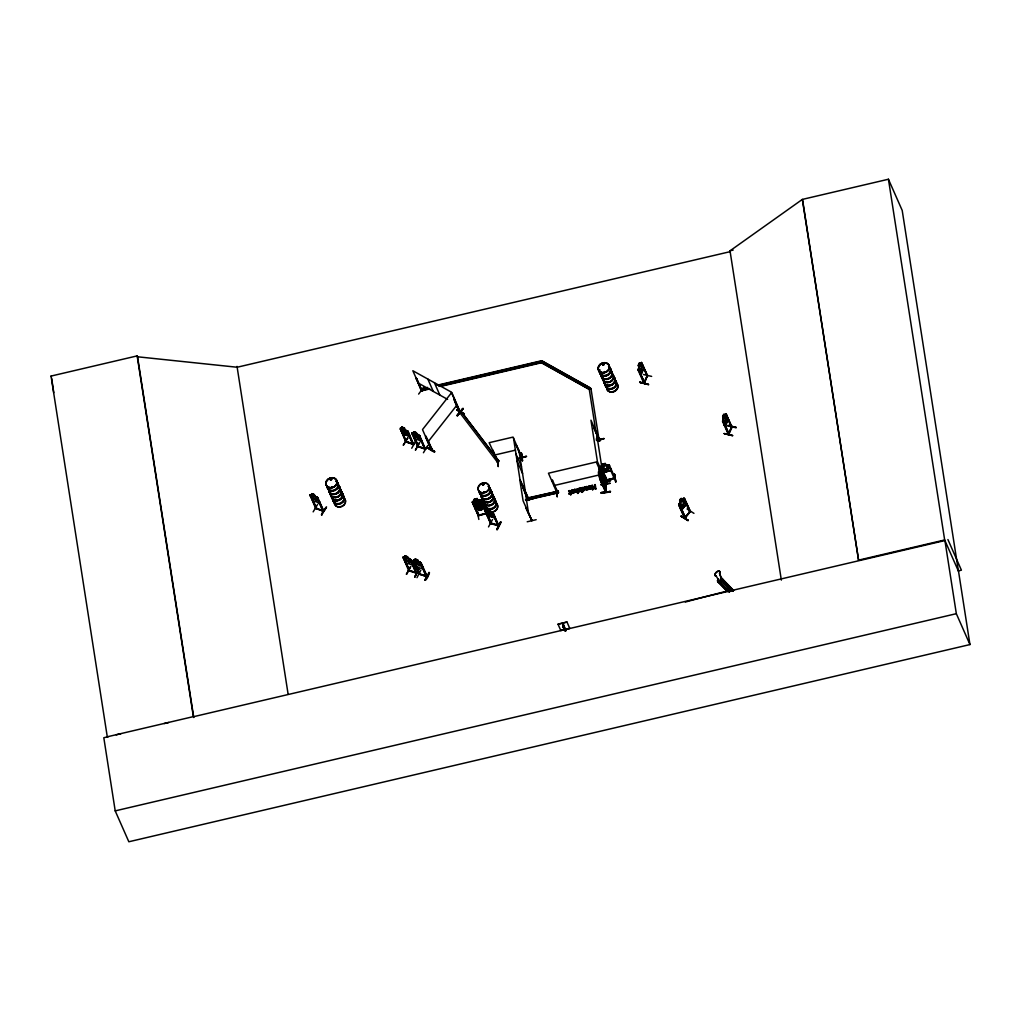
<?xml version="1.0" encoding="UTF-8"?>
<svg xmlns="http://www.w3.org/2000/svg" width="1021" height="1021" viewBox="0 0 1021 1021"><rect width="100%" height="100%" fill="white"/><g stroke="black" fill="none" stroke-linecap="round" stroke-linejoin="round"><path stroke-width="1.5" d="M427.403 447.492L434.627 451.41M681.122 516.307L688.294 520.391L681.096 516.345M688.218 520.416L681.058 516.039L687.975 520.736M578.294 489.531L578.435 488.702A1.404 1.174 -23.8 0 1 579.098 488.28L580.643 488.166C579.047 489.301 579.213 489.008 580.796 491.216C576.099 493.309 584.114 489.531 578.83 489.404M521.705 457.523L522.369 458.595L513.053 437.09L489.148 442.693L498.401 462.717M522.229 458.263L522.305 457.765M528.763 499.052L528.253 498.452M528.725 499.065L519.931 479.296L513.486 437.945M599.774 439.974L599.48 440.868L599.187 439.566L603.947 438.481L599.391 440.013M605.606 480.98L605.517 480.215M605.989 480.891L597.4 461.505L590.955 420.167L599.901 440.702L599.327 440.204M571.173 491.075L571.9 493.13A1.455 1.212 -23.8 0 0 572.781 493.347L573.457 493.181A1.468 1.225 -23.8 0 0 574.21 492.594L574.351 491.037M610.022 483.431L600.897 484.579M590.776 487.54L589.194 488.549M591.35 486.94C590.457 483.712 586.08 488.332 589.742 486.532C592.052 486.43 590.189 490.45 589.002 488.332M578.18 489.263C581.868 490.539 577.312 492.186 580.336 490.399M731.84 426.472L728.42 434.55L722.485 421.265L725.255 413.964L725.842 413.696L731.712 426.931L728.152 434.116M647.288 375.779L641.392 362.455L638.01 370.087L639.057 366.998M319.331 502.906L319.509 501.643M319.599 501.681L319.42 502.983L313.281 500.788L311.724 498.95M421.29 440.97L419.771 435.661L411.884 432.93L412.675 432.7M421.482 439.706L421.379 441.046L415.241 438.851L413.735 436.937M599.608 476.233L600.859 479.079L599.518 473.808L599.697 478.9L605.657 492.173L605.364 484.248M605.555 484.605L605.479 483.75M605.849 491.586L598.804 474.038M409.523 436.324L409.702 435.048M404.763 561.244L406.384 563.018L412.586 565.06L412.688 563.694M412.586 565.06L410.991 559.648L408.094 558.257L407.417 556.726L404.724 555.96L407.417 556.726M422.936 566.987C423.332 570.637 415.93 566.387 415.011 564.536M494.394 517.647L494.598 516.332M486.621 513.984L488.204 515.771L494.483 517.711L494.687 516.371M528.112 499.601L528.738 500.341L528.112 499.563M531.584 519.817L531.852 520.697L526.032 508.024L531.89 520.327M473.489 504.923C473.31 502.115 473.17 502.536 473.591 504.897M482.856 504.017L482.614 505.752L475.722 507.501L474.038 506.161L475.76 507.348M605.925 464.976L607.623 465.129L608.873 467.963L607.942 469.545L605.198 470.209L603.194 469.354L601.943 466.52L603.181 465.653L601.165 466.087L609.18 464.734L615.14 478.326L606.219 480.508L600.361 466.878L601.229 466.125L600.488 466.954L602.275 471.013L603.858 472.315L610.749 470.63L610.979 468.805M521.833 457.319L522.28 457.829M421.431 390.954L416.147 378.242L422.324 390.992L421.252 390.469M723.366 418.202L723.034 419.988L724.285 422.822L725.369 422.758L726.416 417.883L725.165 415.049L724.387 415.815L723.736 414.169L722.626 416.721L723.391 418.253L722.728 416.734M638.967 366.973L638.623 368.76L639.873 371.593L640.971 371.529L642.056 366.667L640.805 363.833L640.116 364.484M605.542 484.516L605.172 483.801L605.325 484.413M728.203 434.065L729.083 433.861L728.739 434.691L723.276 421.494L723.264 422.26M731.355 427.531L732.083 426.944M431.13 449.023L431.666 448.423M430.951 449.38L431.628 448.359M459.769 412.778L460.318 411.871M643.792 382.773L644.315 383.449L638.865 370.253L644.634 382.607L643.766 382.939L644.455 382.339M646.778 375.983L647.046 375.32M638.061 370.023L643.97 383.398L647.531 375.281L644.366 383.322M647.671 375.817L641.915 363.361L647.429 376.417M573.751 491.714L572.181 492.467M571.888 491.369L572.577 490.233L573.7 490.948M685.231 517.264L684.415 517.813L690.477 511.547L684.708 499.078L684.198 499.703L689.839 512.274L690.209 511.164M724.208 433.466L732.682 435.686L724.285 433.695M732.606 435.457L724.285 433.657M648.246 384.445C622.146 377.655 666.496 389.384 639.81 382.148M729.045 433.951L723.57 421.558M531.89 520.595L523.084 500.788L519.868 480.112L528.776 500.264M497.674 462.117L498.376 462.794L492.467 450.21L498.018 462.896M497.865 462.577L497.954 462.513M521.808 456.885L521.616 456.502M521.846 457.255L521.221 456.604M330.217 479.117L330.472 480.023M330.434 479.079L331.072 479.819M331.327 479.691L331.493 478.926M331.812 479.551L330.995 478.721M332.106 487.349L332.578 486.685L331.889 487.387M331.697 487.119L332.093 486.813M482.308 484.375L483.609 484.273M483.686 484.273L483.469 484.771M484.196 491.803L484.579 492.02M484.401 492.045L484.184 491.918M484.784 492.186L484.145 491.688L484.822 492.071M602.773 364.357L602.607 364.905M604.113 364.548L603.296 363.718M604.19 371.772C605.045 373.303 604.049 370.865 604.942 371.784M727.386 588.747L727.718 587.981M729.313 588.977L729.262 588.16M574.338 491.752L574.096 492.339A1.468 1.225 -23.8 0 1 573.343 492.926L572.666 493.092M477.356 511.674L478.836 519.434M606.704 484.184L605.402 476.22M679.769 500.635L680.433 502.153L678.748 504.987L684.619 518.272L690.26 511.049M679.207 503.672L678.671 504.936M591.312 487.744L590.278 488.957L588.658 488.817L588.249 487.719L590.712 487.145M605.657 480.853L605.989 480.023L615.101 478.058M478.007 515.299L479.155 515.465L473.565 502.868M598.727 469.443L599.531 469.252L598.727 469.443L604.253 481.695M601.599 467.631L600.833 468.09L601.599 467.631L607.01 480.355L613.966 477.968M680.356 502.115L679.667 503.749L680.918 506.595L682.373 506.671L684.083 504.565L684.466 502.217L683.215 499.371L682.066 499.996M731.393 427.595L726.263 414.577L732.057 427.097L728.713 434.614L728.56 433.312M731.547 426.395L731.674 427.786L726.556 414.641M725.28 425.936L727.82 420.065L725.842 413.696M727.858 425.463L736.281 427.442L727.884 425.451M639.363 362.94L638.227 365.492L638.993 367.037L638.291 365.454L639.452 362.966L640.103 364.625L641.494 362.481M638.84 371.031L639.146 370.329M642.209 363.425L641.609 364.05M639.899 374.197L640.958 374.835L643.46 368.849M640.869 374.809L643.6 368.849L643.281 366.552M644.2 382.211L647.288 375.69M571.939 491.139L573.113 490.476L573.84 491.446M578.333 489.327L578.55 488.957A1.404 1.174 -23.8 0 1 579.213 488.536L580.643 488.166M431.015 449.304L431.806 448.742L426.051 436.324L425.566 436.95L431.207 449.521L422.503 429.586L451.754 392.421L460.254 412.139M459.565 412.331L459.348 411.54M727.386 591.529L717.661 581.728L717.508 580.515L725.944 588.785M717.763 581.664L718.605 580.847M485.919 511.368L485.307 510.883L491.446 523.747L490.476 522.752M492.441 513.333L493.309 513.295L492.441 513.333L498.031 525.419M492.543 519.523L488.51 526.913M491.203 523.326L491.369 523.722M497.827 524.973L498.656 525.215M496.729 529.376L500.66 521.744L496.844 529.631M427.327 447.262C441.723 454.792 431.5 452.137 427.352 447.211M434.384 451.78L427.174 447.798M498.72 525.534L492.888 512.3L485.524 509.658L487.259 510.181L486.634 508.586L487.374 510.27M489.263 509.492L486.583 508.662M492.888 512.3L489.978 510.934L489.238 509.428L492.722 514.712L491.918 515.516L489.429 514.737L486.302 510.27L487.413 510.181M494.483 517.711L488.255 515.694M408.63 569.999L409.536 570.292L403.014 557.083L405.439 557.402M403.716 556.841L409.906 558.832M410.901 559.636L416.798 573.317L408.694 570.752L403.461 558.117L409.727 570.739L408.694 570.713M408.847 569.973L409.549 571.033L404.201 558.359M408.642 570.356L416.925 573.011L415.892 573.023L410.672 560.44L416.747 573.355L415.7 572.628M419.261 573.751L413.25 560.376L413.952 560.133C417.576 562.354 412.714 556.841 417.653 560.031L421.06 565.34L420.269 566.132L415.93 563.681L414.679 560.848L415.777 560.771M406.294 574.223L410.684 566.719M410.608 566.527L406.664 574.312M413.211 560.452L413.952 560.133M419.159 573.764L413.709 561.41L419.976 574.032L418.929 574.057L427.033 576.61L420.907 563.732L421.494 564.23M419.835 574.3L414.437 561.652M427.123 576.252L421.15 562.928L418.329 561.55L417.653 560.031M413.901 560.223L420.142 562.124M421.175 563.03L420.129 562.163M414.807 576.763L418.814 569.144L414.947 576.993M414.845 576.98L418.763 569.131M416.989 577.669L420.92 570.012M419.414 573.866L419.057 573.304M419.822 573.713L418.955 573.253M425.987 575.997L426.625 576.189M420.907 563.732L426.229 576.38L426.829 576.163M428.999 572.424C429.394 578.09 419.797 586.998 429.062 572.462M685.397 517.813L685.346 517.315M689.839 512.274L689.366 511.61L690.209 511.368M684.785 517.928L679.22 505.842L679.731 505.216L685.487 517.647L684.925 518.336L690.451 511.508M571.377 491.024L571.53 490.744A1.455 1.212 -23.8 0 1 572.283 490.157L574.376 490.948M400.806 428.054L407.953 431.092L409.651 436.324L403.435 434.257L401.917 432.355M402.504 428.641L401.827 427.123L404.456 428.041L407.749 435.661M404.456 428.041L401.789 427.212M405.133 429.56L407.851 433.376L407.073 434.142L402.772 431.615L401.521 428.782L402.619 428.731M407.953 431.092L413.684 444.658L407.621 431.73L408.196 432.24M413.607 444.658L405.822 441.851L400.526 429.228L406.511 442.17M405.579 441.468L413.594 443.88L406.435 442.106L401.24 429.484M407.851 437.843L403.244 445.296L407.813 437.856M412.637 443.867L413.671 443.918L412.867 443.561M412.918 444.339L407.621 431.73M411.731 448.245L415.955 440.689M312.337 495.185L309.912 494.866L310.703 494.649M318.067 498.886L317.493 498.363L323.593 511.266L315.68 508.509L310.41 495.823L316.663 508.471L315.629 508.458M312.4 495.351L311.673 493.666L314.277 494.598L317.671 499.958L316.893 500.698L312.617 498.146L311.673 493.666M315.668 507.667L316.472 508.764L311.137 496.091M314.277 494.598L311.622 493.743M310.601 494.662L317.799 497.597L323.746 511.011L315.438 508.011M317.799 497.597L316.689 496.844M313.141 511.866L317.697 504.272M317.493 498.363L323.478 511.304L322.713 510.998L323.593 510.908M322.942 510.653L323.746 511.011M321.475 514.673C333.497 497.559 319.969 513.908 321.96 515.043M321.526 514.89L326.261 507.552M417.717 446.611L412.229 434.155L413.097 434.155L418.636 446.534L417.602 446.522L425.476 449.304L419.452 436.426L420.027 436.95M414.309 433.249L413.633 431.73L416.249 432.662L418.38 435.176L419.631 438.022L418.865 438.762L414.59 436.209L413.326 433.363L414.411 433.325M417.551 445.769L418.431 446.828L413.097 434.155M416.249 432.662L413.594 431.806M416.134 432.764L416.81 434.282L418.699 434.831M419.72 435.75L425.349 449.355M415.432 450.031L419.708 442.335L415.521 450.095M418.278 446.343L417.742 445.781M418.342 446.471L424.685 448.436M424.532 448.691L425.706 449.074L417.398 446.075M425.476 449.304L419.452 436.426M425.425 448.589L424.762 449.087L419.312 436.694M423.434 452.737L427.812 445.411M330.191 479.155L330.881 478.607M602.747 363.935L602.773 365.033L604.036 364.484M727.45 588.517L728.713 587.751L728.994 589.372M485.868 512.989L486.66 512.695M485.958 512.963L486.315 513.729L480.751 501.324L481.516 500.852L480.751 501.324M552.54 480.266L551.774 480.725L552.54 480.266L558.002 492.926L557.121 493.105L548.456 473.221L596.264 462.003L605.121 481.848L604.853 481.095L603.985 481.772M605.951 479.755L606.908 479.487L607.074 480.291M731.521 426.472L731.176 427.263L731.751 426.842M736.103 427.761L727.692 425.885M643.396 374.503L651.653 376.404M605.389 485.039L599.518 471.102C595.958 471.702 603.181 486.06 601.497 482.895M460.165 412.19L451.193 392.038L412.841 370.738L421.928 391.222L416.798 378.6M423.996 386.921L418.623 394.093M426.306 436.452L425.566 436.95M454.575 400.551L454.804 399.785L454.319 400.423L460.152 412.88L459.565 412.522M458.914 411.348L459.756 411.425M457.114 415.305C474.842 393.94 445.424 430.288 462.743 408.591M457.217 415.573L463.062 408.796M463.011 408.745L457.612 415.777M464.121 413.99L456.719 409.906L464.364 413.722M427.952 441.94L457.204 404.775M438.826 386.397L541.27 362.378L542.33 361.026L590.457 388.057L589.398 389.409L541.436 362.761L541.028 360.872L437.039 385.249M440.549 386.423L541.436 362.761L542.33 361.026M596.06 432.878L589.219 389.014L590.291 387.661M578.907 489.289L580.809 489.008M680.356 502.179L679.603 500.622C681.734 495.159 681.607 502.562 683.355 498.325L684.261 498.197L690.413 511.61M679.68 500.66L681.518 498.401M679.169 503.647L683.445 498.376M684.951 499.218L684.198 499.703M686.163 504.489L681.773 509.76L686.163 504.489L686.061 502.268M693.948 513.359L687.069 508.981M431.373 448.704L427.799 440.293M585.48 487.183C587.611 484.796 588.862 489.085 585.748 488.868M330.485 479.934L331.723 478.938M483.763 484.733L482.627 485.001M729.134 589.053L728.203 589.513M473.106 501.324L472.251 502.166L478.364 515.745L472.34 502.077M472.366 502.153L475.071 500.903L474.382 499.307M728.764 433.759L723.276 421.494M644.315 382.62L638.865 370.253M721.222 578.869L733.014 590.917L721.094 577.669L733.55 590.47L721.094 577.669M719.256 581.447L721.643 579.545L719.511 573.202A3.089 1.608 -44.3 0 0 718.542 571.007A3.089 1.608 -44.3 0 0 715.172 573.7A3.089 1.608 -44.3 0 0 716.129 575.882L719.371 581.562L721.758 579.66L719.626 573.317A3.089 1.608 -44.3 0 0 718.656 571.135A3.089 1.608 -44.3 0 0 715.287 573.815A3.089 1.608 -44.3 0 0 716.244 575.997L716.129 575.882M729.9 591.376L732.287 589.487L729.964 591.542M528.508 498.784L528.368 497.929L528.674 498.516M419.593 573.879L426.127 575.742M475.059 500.826L473.808 501.707L475.059 504.54L477.062 505.382L479.806 504.693L480.738 503.098L479.474 500.264L477.879 500.137M137.541 356.788L193.773 717.521L193.377 716.614L107.282 736.805L51.05 376.073L137.146 355.895L137.541 356.788L237.153 367.241L730.13 251.664L730.015 250.821L802.34 199.414L888.436 179.237L902.207 210.441L958.438 571.173M460.994 411.297L459.501 412.28L497.355 462.079L498.848 461.084L460.994 411.297L498.848 461.084M498.682 460.701L497.355 462.079M602.977 364.025L603.628 363.604M603.781 364.816L602.964 364.995M482.601 483.877L483.252 483.648M587.726 488.88L585.965 489.327L584.829 486.991C583.31 491.969 592.435 489.046 585.224 489.353M587.866 489.136L586.182 489.633L585.684 488.459C588.16 487.961 586.641 486.775 585.544 487.604C587.011 485.715 588.185 488.88 585.799 488.714M490.68 523.211L484.86 509.811L485.626 509.632M480.7 501.056L490.539 523.518L498.72 525.943L492.811 512.287M459.578 411.705L456.591 406.052M556.317 488.855L557.236 496.959L555.998 489.174M606.64 483.967L605.07 476.552L606.806 484.209M426.906 576.61L419.018 574.07M405.886 441.557L406.486 441.391M418.163 446.33L411.935 432.853M315.578 507.705L316.472 508.024L309.963 494.789M725.255 413.964L725.816 413.799M478.977 515.554L478.096 514.903M569.718 491.331C567.217 491.994 570.254 489.085 570.548 491.599M606.321 480.074L614.91 478.058M478.709 505.561L480.636 503.557L479.487 505.854L482.116 507.131L479.015 506.365L477.215 508.369L478.287 506.174L475.569 504.846L478.645 505.727M647.34 376.481L641.367 362.557M727.999 587.968L728.764 587.879M402.963 557.16L403.767 556.904M585.863 489.123C589.653 488.332 586.705 486.047 585.429 486.851M400.857 428.118L400.066 428.361L406.077 441.57M473.731 503.174L480.597 501.337L482.282 502.677L480.546 501.4M482.052 509.479C473.935 510.513 485.154 511.125 481.261 507.935L482.512 507.143L481.261 504.297L479.257 503.455L476.526 504.157L475.595 505.74L476.845 508.586L478.53 508.713M474.931 500.8L474.267 499.282L477.19 498.542L477.802 500.213L481.031 499.856L486.404 512.095M474.28 499.358L477.19 498.542M478.16 515.26L486.736 513.129L479.155 515.465M478.173 515.72L486.111 513.703M516.013 444.965L522.012 458.569M497.023 458.888L498.261 466.635L497.265 458.837M608.605 471.064L605.325 463.381L602.39 464.108L603.079 465.704M605.9 464.925L609.18 464.734M603.411 466.163L606.155 465.487M604.662 468.996L607.406 468.32M610.749 470.63L603.858 472.315M516.486 445.526L522.369 458.595M593.954 427.748L599.838 440.804L599.557 439.592M518.974 458.225L526.479 456.259L519.038 458.493M519.051 458.365L526.517 456.578M596.443 440.447L603.985 438.762L599.506 439.86M522.816 486.175L528.227 498.631M608.746 465.921L609.563 465.716L608.797 466.189L614.348 478.555M600.284 468.397L606.078 480.687M614.553 474.255L615.752 482.052L614.604 474.255M528.431 498.082L528.393 499.32M614.706 477.611L614.285 478.211M533.026 498.197L525.445 499.754L533.013 498.235L525.624 500.418M557.785 492.173C558.755 493.654 556.7 491.075 557.262 492.747M527.027 499.626L531.533 498.631M525.611 500.354L533.09 498.618M601.599 482.959C619.275 479.679 606.385 479.002 601.497 482.984M605.734 485.588L604.368 477.586L605.734 485.588L605.159 479.257M523.237 487.974L528.699 500.367M526.862 500.073L532.911 498.695L526.938 500.239M527.206 521.782L536.178 519.689M958.387 570.879L961.412 570.165L947.909 539.535M733.116 250.094L729.887 250.847L730.015 251.689M429.675 388.963L421.89 390.813L421.507 388.886L427.722 387.431M426.344 388.184L421.507 388.886M438.762 385.274L541.207 361.255L541.436 362.761M421.75 390.405L429.509 388.58M589.219 389.014L591.133 389.001L589.398 389.409L541.27 362.378M494.598 455.047L515.516 450.146M597.272 440.702C601.969 440.089 594.541 442.438 596.787 437.575M553.905 485.575L601.714 474.369M558.283 491.178L528.227 497.801L528.47 499.307L558.513 492.684L528.636 499.69L528.406 498.184L558.283 491.178L558.513 492.684M574.695 489.365L575.397 492.275L577.197 492.084L575.282 492.02L574.695 489.365C574.453 491.79 578.818 492.058 575.895 491.714M576.891 488.855C577.988 488.255 576.201 491.497 577.669 493.385L577.49 488.714M581.855 487.681L582.034 492.364L581.255 487.821L584.038 487.796M591.759 485.371C592.92 484.758 590.942 487.783 592.512 489.723L592.767 487.706L595.064 487.451L592.767 487.706M594.567 484.707C596.124 484.465 593.239 485.192 594.988 486.966L592.691 487.221L594.988 486.966M584.829 486.991L585.544 487.106M588.249 487.719L590.649 486.902M590.891 487.796L588.887 487.987L589.117 488.587M570.101 493.181L569.182 494.126L569.871 491.726L568.774 491.548M571.096 492.952L571.275 493.641M570.305 494.496L571.007 494.611L570.165 493.615L569.182 494.126M595.945 488.919L595.205 488.804L595.945 488.919L595.192 484.567M558.028 624.125L566.987 622.031L569.744 628.362L560.771 630.468L558.053 624.29L566.987 622.031M563.069 624.75L563.464 625.439M563.873 626.626L563.005 626.83L562.75 625.209L563.618 625.005L566.055 630.723M562.839 625.286L563.579 625.107L564.154 627.392M563.107 626.013L563.975 625.809L564.23 627.43L563.35 627.634L563.107 626.013L563.924 625.886M802.34 199.414L858.572 560.146L944.667 539.969L958.553 571.428L969.95 644.57L128.837 841.763L115.207 810.878L103.81 737.736L108.456 736.639M116.203 734.826L120.848 733.742M164.215 723.57L168.861 722.485M193.645 716.678L944.923 540.543L956.332 613.685L969.95 644.57M115.207 810.878L956.332 613.685M600.91 480.38L600.718 475.352L598.625 471.779M599.518 471.102L599.391 473.285L598.6 471.651L599.467 475.748M605.964 492.045L605.683 484.286L599.914 471.97L605.708 485.077M599.94 472.685L600.233 471.932M598.689 474.242L598.6 471.651M602.007 477.483L601.216 475.186L602.135 483.609M600.488 478.977L606.04 491.395M610.022 483.137L600.999 484.873M601.28 492.875C629.242 488.549 582.353 496.18 610.341 491.931M601.19 492.62L610.316 491.522L601.178 492.543M614.08 478.109L613.953 478.109M405.541 557.479L404.444 557.555L405.694 560.389L410.034 562.839L410.825 562.048L409.574 559.202L407.353 556.751M487.834 517.111L487.323 514.022M497.827 524.909L498.593 525.93M498.261 462.436L492.862 450.108M426.153 575.563L426.816 576.635M483.341 483.967L483.941 484.031M605.849 481.453L600.399 469.086M727.539 417.755L727.909 420.078L725.369 426.063L724.323 425.425M639.873 382.428L648.297 384.458M475.365 508.866L484.069 506.671L481.389 508.05M491.446 523.16L497.801 525.075M490.488 523.109L498.759 525.611M485.498 511.253L493.526 513.703M414.96 559.253L417.615 560.108M403.321 558.385L404.061 558.615M410.531 560.695L411.259 560.937M413.569 561.678L414.296 561.907M429.509 572.781L425.017 580.043M416.019 572.334L416.581 572.513M409.038 570.42L415.892 572.436M402.836 429.228L405.286 430.083M404.086 432.074L406.537 432.917M400.372 429.484L401.1 429.739M405.682 441.468L413.735 444.263M412.624 432.789L414.373 433.415L413.633 431.73M412.229 434.155L412.943 434.41M316.663 496.882L314.838 496.219L314.174 494.7M310.269 496.091L310.984 496.346M322.853 510.258L323.402 510.462M315.987 508.139L322.827 511.087M578.46 489.965L580.451 490.654M590.789 486.238L588.109 486.417M570.152 490.897L568.582 490.82M491.458 523.352L486.047 511.1M497.291 529.759L501.171 522.114M406.447 441.276L406.626 442.131M415.955 378.485L416.606 378.842M453.86 399.198L454.511 399.556L453.669 399.441M422.247 390.954L421.214 390.43M421.456 390.915L422.056 391.196M464.057 414.118L456.757 409.88M542.508 361.408L590.457 388.057M418.291 383.092L447.606 399.377M681.849 509.798L680.548 509.071M684.185 498.146L686.01 504.451M639.937 374.107L640.958 374.72M724.272 425.31L725.382 425.961M322.802 511.023L317.34 498.631M583.642 488.268C580.336 488.944 584.14 486.57 583.986 489.57C581.523 491.369 583.948 490.322 583.731 488.332M482.614 485.09L482.601 484.554M418.636 434.946L419.644 435.737M572.041 492.326L573.457 492.671L573.725 491.178M720.813 577.886L733.269 590.572M722.077 580.145L732.848 591.057M720.737 579.009L732.58 591.133M721.694 580.451L731.317 590.317M721.605 580.515L731.253 590.368M719.039 580.17L718.439 578.818M719.907 581.906L729.607 591.708M718.567 580.758L729.339 591.784M729.083 592.116L717.789 580.298M717.508 580.515L727.769 591.223M717.865 581.319L727.565 591.236M521.272 453.133L522.395 460.701M486.749 513.92L488.293 515.656M311.852 498.886L313.37 500.673M590.917 486.162C593.214 488.166 588.747 491.114 588.287 488M590.674 486.953L589.628 486.277L588.351 487.221M528.316 500.367L522.867 487.693M727.59 589.372L727.335 588.619M575.908 491.892L575.295 489.225M569.692 491.152L570.216 493.437L568.991 493.437M858.572 560.146L802.595 200.001M729.492 586.705L725.842 589.385M679.731 505.216L685.436 517.826M594.069 428.437L599.531 440.881M602.518 464.134L605.861 471.728M600.182 479.015L605.581 491.458M593.137 489.57L592.512 489.723M581.255 487.821L583.463 487.336L584.51 488.536M582.634 492.224L582.034 492.364M578.269 493.245L577.669 493.385M516.001 454.09L521.45 466.444M517.111 461.186L522.561 473.553M565.672 630.825L563.311 624.686M562.75 625.209L565.315 630.901M563.069 626.792L564.932 631.004M454.907 401.738L459.961 412.982M492.581 513.065L498.133 525.407M434.397 382.709L439.847 395.063M427.812 379.046L433.261 391.4M479.206 510.232L478.517 508.637L475.288 508.994M478.466 508.79L479.13 510.309M415.853 432.776L414.296 432.215M407.468 431.985L412.969 444.454M404.074 428.156L402.491 427.608M401.827 427.123L405.299 434.806M420.767 563.988L426.255 576.457M414.998 559.176L415.738 560.848M410.672 560.44L416.223 572.781M404.763 555.871L405.503 557.555M313.894 494.726L312.324 494.151M51.05 376.073L51.446 376.979M522.101 457.306L522.356 458.506M570.292 490.91L571.007 494.611M571.786 491.637L572.054 492.403M584.395 488.28L584.318 490.22A1.442 1.2 -23.8 0 1 583.629 490.795A1.672 1.404 -23.8 0 1 582.429 490.897L582.315 490.642A1.672 1.404 -23.8 0 0 583.527 490.539A1.442 1.2 -23.8 0 0 584.216 489.965L584.471 488.638M487.132 513.818L487.783 517.175M479.883 499.639L473.042 501.285M614.4 474.063L615.752 482.052M888.436 179.237L944.667 539.969M730.015 250.821L781.346 580.119M590.968 388.605L599.187 440.676M596.404 432.521L601.892 467.733M602.364 470.796L602.849 473.859M594.949 487.196L595.32 489.059M592.384 485.217L592.805 487.476M584.944 487.247L585.275 489.353M578.55 490.922L578.741 491.726M570.28 493.87L570.42 494.751M558.104 490.795L558.347 492.301M569.744 628.362L560.771 630.468M518.936 450.299L525.381 491.65M525.317 492.467L528.533 513.142M237.025 366.386L288.101 694.114M137.146 355.895L193.377 716.614M51.675 378.549L53.768 392.689M571.288 492.045L571.415 490.488A1.455 1.212 -23.8 0 1 572.168 489.901L573.738 489.952L574.491 491.663M598.982 472.978L599.033 474.535M571.773 491.114L571.9 491.892M685.308 602.058A1724.061 1364.171 -19.6 0 1 732.784 589.691M572.845 493.041A1.468 1.225 -23.8 0 1 571.964 492.837M611.222 370.968A5.781 4.85 -23.8 0 1 608.924 378.855A5.781 4.85 -23.8 0 1 601.165 375.83M612.485 373.826A5.781 4.85 -23.8 0 1 609.486 382.007A5.781 4.85 -23.8 0 1 602.428 377.425A5.781 4.85 -23.8 0 0 609.486 382.007A5.781 4.85 -23.8 0 0 612.498 373.865M608.631 366.513A5.871 4.914 -23.8 0 1 609.996 373.048A5.871 4.914 -23.8 0 1 602.543 375.702A5.871 4.914 -23.8 0 1 599.876 369.615M609.92 369.602A5.781 4.85 -23.8 0 1 609.333 377.923A5.781 4.85 -23.8 0 1 600.91 375.269M608.669 366.769A5.781 4.85 -23.8 0 1 608.695 374.643A5.781 4.85 -23.8 0 1 600.042 373.635M599.659 372.423A5.781 4.85 -23.8 0 1 599.659 371.134M611.12 370.546A5.871 4.914 -23.8 0 1 608.797 378.549A5.871 4.914 -23.8 0 1 600.922 375.486M608.554 366.335A5.871 4.914 -23.8 0 1 607.291 375.128A5.871 4.914 -23.8 0 1 599.416 370.763M609.46 366.986A5.781 4.85 -23.8 0 1 606.474 375.166A5.781 4.85 -23.8 0 1 599.404 370.559M615.51 380.693A5.781 4.85 -23.8 0 1 612.511 388.861A5.781 4.85 -23.8 0 1 605.44 384.253M615.727 382.76A5.781 4.85 -23.8 0 1 617.067 389.205A5.781 4.85 -23.8 0 1 609.716 391.822A5.781 4.85 -23.8 0 1 607.087 385.823M616.658 383.36A5.756 4.824 -23.8 0 1 613.685 391.502A5.756 4.824 -23.8 0 1 606.64 386.908M612.6 374.158A5.756 4.824 -23.8 0 1 609.626 382.301A5.756 4.824 -23.8 0 1 602.581 377.719M615.676 382.62A5.794 4.85 -23.8 0 1 614.425 391.324A5.794 4.85 -23.8 0 1 606.64 386.997M612.919 376.226A5.871 4.914 -23.8 0 1 611.656 385.032A5.871 4.914 -23.8 0 1 603.768 380.654M615.255 380.118A5.781 4.85 -23.8 0 1 612.957 388.006A5.781 4.85 -23.8 0 1 605.198 384.981M612.957 376.481A5.781 4.85 -23.8 0 1 612.37 384.802A5.781 4.85 -23.8 0 1 603.947 382.148M615.408 380.271A5.871 4.914 -23.8 0 1 612.37 388.554A5.871 4.914 -23.8 0 1 605.198 383.883M612.842 376.047A5.871 4.914 -23.8 0 1 614.208 382.594A5.871 4.914 -23.8 0 1 606.742 385.236A5.871 4.914 -23.8 0 1 604.075 379.161M612.702 375.919A5.781 4.85 -23.8 0 1 614.055 382.365A5.781 4.85 -23.8 0 1 606.691 384.981A5.781 4.85 -23.8 0 1 604.062 378.982M338.908 485.983A5.769 4.837 -23.8 0 1 335.922 494.138A5.769 4.837 -23.8 0 1 328.864 489.544M338.895 485.728A5.871 4.914 -23.8 0 1 335.858 494.011A5.871 4.914 -23.8 0 1 328.685 489.34M339.138 488.064A5.769 4.837 -23.8 0 1 340.478 494.496A5.769 4.837 -23.8 0 1 333.14 497.099A5.769 4.837 -23.8 0 1 330.51 491.114M339.036 487.847A5.769 4.837 -23.8 0 1 337.798 496.512A5.769 4.837 -23.8 0 1 330.038 492.199M336.356 481.772A5.769 4.837 -23.8 0 1 335.118 490.437A5.769 4.837 -23.8 0 1 327.358 486.124M338.653 485.409A5.769 4.837 -23.8 0 1 335.679 493.564A5.769 4.837 -23.8 0 1 328.609 488.97M338.819 485.549A5.871 4.914 -23.8 0 1 335.781 493.845A5.871 4.914 -23.8 0 1 328.609 489.161M336.254 481.338A5.871 4.914 -23.8 0 1 334.99 490.131A5.871 4.914 -23.8 0 1 327.103 485.754M336.113 481.21A5.769 4.837 -23.8 0 1 334.862 489.863A5.769 4.837 -23.8 0 1 327.116 485.562M342.15 494.904A5.769 4.837 -23.8 0 1 340.912 503.57A5.769 4.837 -23.8 0 1 333.152 499.256M342.124 494.636A5.871 4.914 -23.8 0 1 340.861 503.442A5.871 4.914 -23.8 0 1 332.974 499.065M343.413 497.75A5.769 4.837 -23.8 0 1 342.163 506.416A5.769 4.837 -23.8 0 1 334.416 502.102M343.324 497.572A5.769 4.837 -23.8 0 1 342.086 506.225A5.769 4.837 -23.8 0 1 334.326 501.924M339.266 488.357A5.769 4.837 -23.8 0 1 338.015 497.01A5.769 4.837 -23.8 0 1 330.268 492.709M339.202 488.153A5.794 4.85 -23.8 0 1 337.951 496.857A5.794 4.85 -23.8 0 1 330.166 492.53M341.678 492.033A5.871 4.914 -23.8 0 1 339.355 500.022A5.871 4.914 -23.8 0 1 331.48 496.959M341.895 494.33A5.769 4.837 -23.8 0 1 340.657 502.996A5.769 4.837 -23.8 0 1 332.897 498.682M341.69 492.288A5.769 4.837 -23.8 0 1 339.406 500.15A5.769 4.837 -23.8 0 1 331.659 497.138M340.542 491.05A5.871 4.914 -23.8 0 1 339.942 499.486A5.871 4.914 -23.8 0 1 331.404 496.793M340.401 490.922A5.769 4.837 -23.8 0 1 339.814 499.218A5.769 4.837 -23.8 0 1 331.404 496.563M491.063 491.037A5.781 4.85 -23.8 0 1 488.064 499.218A5.781 4.85 -23.8 0 1 480.993 494.611M491.037 490.795A5.871 4.914 -23.8 0 1 488 499.078A5.871 4.914 -23.8 0 1 480.827 494.406M491.28 493.105A5.781 4.85 -23.8 0 1 490.029 501.783A5.781 4.85 -23.8 0 1 482.257 497.469M491.178 492.913A5.769 4.837 -23.8 0 1 489.94 501.579A5.769 4.837 -23.8 0 1 482.18 497.265M488.51 486.838A5.781 4.85 -23.8 0 1 487.259 495.517A5.781 4.85 -23.8 0 1 479.487 491.203M490.807 490.463A5.781 4.85 -23.8 0 1 487.821 498.644A5.781 4.85 -23.8 0 1 480.738 494.036M490.961 490.616A5.871 4.914 -23.8 0 1 487.923 498.912A5.871 4.914 -23.8 0 1 480.751 494.228M488.395 486.404A5.871 4.914 -23.8 0 1 487.132 495.198A5.871 4.914 -23.8 0 1 479.245 490.82M488.255 486.264A5.781 4.85 -23.8 0 1 487.017 494.943A5.781 4.85 -23.8 0 1 479.245 490.629M494.304 499.958A5.781 4.85 -23.8 0 1 493.054 508.637A5.781 4.85 -23.8 0 1 485.281 504.323M494.253 499.703A5.871 4.914 -23.8 0 1 492.99 508.509A5.871 4.914 -23.8 0 1 485.115 504.132M495.555 502.817A5.781 4.85 -23.8 0 1 497.355 508.445A5.781 4.85 -23.8 0 1 491.42 512.172M486.928 509.683A5.781 4.85 -23.8 0 1 486.545 508.484M495.466 502.638A5.769 4.837 -23.8 0 1 496.933 508.866A5.769 4.837 -23.8 0 1 489.914 511.802M487.591 510.513A5.769 4.837 -23.8 0 1 486.468 506.99M491.407 493.424A5.769 4.837 -23.8 0 1 490.157 502.09A5.769 4.837 -23.8 0 1 482.41 497.776M491.343 493.232A5.794 4.85 -23.8 0 1 490.093 501.936A5.794 4.85 -23.8 0 1 482.308 497.61M492.798 496.551A5.781 4.85 -23.8 0 1 491.548 505.229A5.781 4.85 -23.8 0 1 483.775 500.915M494.049 499.397A5.781 4.85 -23.8 0 1 492.798 508.075A5.781 4.85 -23.8 0 1 485.026 503.749M492.684 496.117A5.871 4.914 -23.8 0 1 491.42 504.923A5.871 4.914 -23.8 0 1 483.533 500.545M492.543 495.989A5.781 4.85 -23.8 0 1 491.292 504.668A5.781 4.85 -23.8 0 1 483.52 500.341M605.81 491.509L605.568 484.758L605.798 491.56M723.647 414.973L723.213 417.015L723.647 414.973M724.616 416.326L723.583 418.712L724.833 421.545L725.867 419.159L724.616 416.326M639.274 363.757L638.814 365.786L639.274 363.757M640.244 365.097L639.184 367.483L640.435 370.317L641.494 367.943L640.244 365.097M681.211 499.116L680.331 500.979L681.211 499.116M682.296 500.507L680.586 502.626L681.837 505.459L683.547 503.34L682.296 500.507M719.307 581.855L719.384 582.876L722.957 580.03L722.613 579.226L719.588 582.493L719.307 581.855M730.934 588.096L727.424 591.108L730.934 588.096M479.793 504.668L477.062 505.369L478.313 508.203L481.044 507.514L479.793 504.668M481.121 508.905L479.36 509.351L481.121 508.905M476.743 498.988L474.982 499.435L476.743 498.988M478.019 500.635L475.276 501.337L476.526 504.17L479.27 503.481L478.019 500.635M521.514 453.145L522.51 460.956L521.476 453.12M604.879 463.84L603.117 464.261L604.879 463.84M610.494 480.419L601.522 482.55L610.469 480.406M488.906 509.543L487.298 509.058L488.906 509.543M490.131 511.457L487.642 510.691L488.893 513.525L491.382 514.29L490.131 511.457M407.022 556.866L405.426 556.356L407.022 556.866M417.257 560.159L415.662 559.648L417.257 560.159M408.247 558.781L405.771 557.976L407.022 560.823L409.498 561.614L408.247 558.781M418.482 562.073L416.006 561.282L417.257 564.115L419.733 564.907L418.482 562.073M417.079 434.716L414.641 433.836L415.892 436.669L418.329 437.55L417.079 434.716M315.106 496.653L312.668 495.772L313.919 498.618L316.357 499.486L315.106 496.653M601.586 372.525A5.781 4.85 -23.8 0 0 609.333 366.373A5.781 4.85 -23.8 0 0 600.284 364.152A5.781 4.85 -23.8 0 0 601.586 372.525A5.781 4.85 -23.8 0 0 609.333 366.386A5.781 4.85 -23.8 0 0 600.297 364.165A5.781 4.85 -23.8 0 0 601.599 372.537M601.739 372.805A5.756 4.824 -23.8 0 0 609.435 366.679A5.756 4.824 -23.8 0 0 600.437 364.459A5.756 4.824 -23.8 0 0 601.739 372.805M329.298 487.515A5.769 4.837 -23.8 0 0 337.007 481.376A5.769 4.837 -23.8 0 0 327.996 479.155A5.769 4.837 -23.8 0 0 329.298 487.515M329.426 487.808A5.769 4.837 -23.8 0 0 337.147 481.67A5.769 4.837 -23.8 0 0 328.124 479.449A5.769 4.837 -23.8 0 0 329.426 487.808M329.336 487.655A5.794 4.85 -23.8 0 0 337.083 481.491A5.794 4.85 -23.8 0 0 328.035 479.257A5.794 4.85 -23.8 0 0 329.336 487.655M481.44 492.607A5.781 4.85 -23.8 0 0 489.174 486.455A5.781 4.85 -23.8 0 0 480.138 484.235A5.781 4.85 -23.8 0 0 481.44 492.607M481.567 492.875A5.769 4.837 -23.8 0 0 489.289 486.736A5.769 4.837 -23.8 0 0 480.266 484.516A5.769 4.837 -23.8 0 0 481.567 492.875"/></g></svg>
